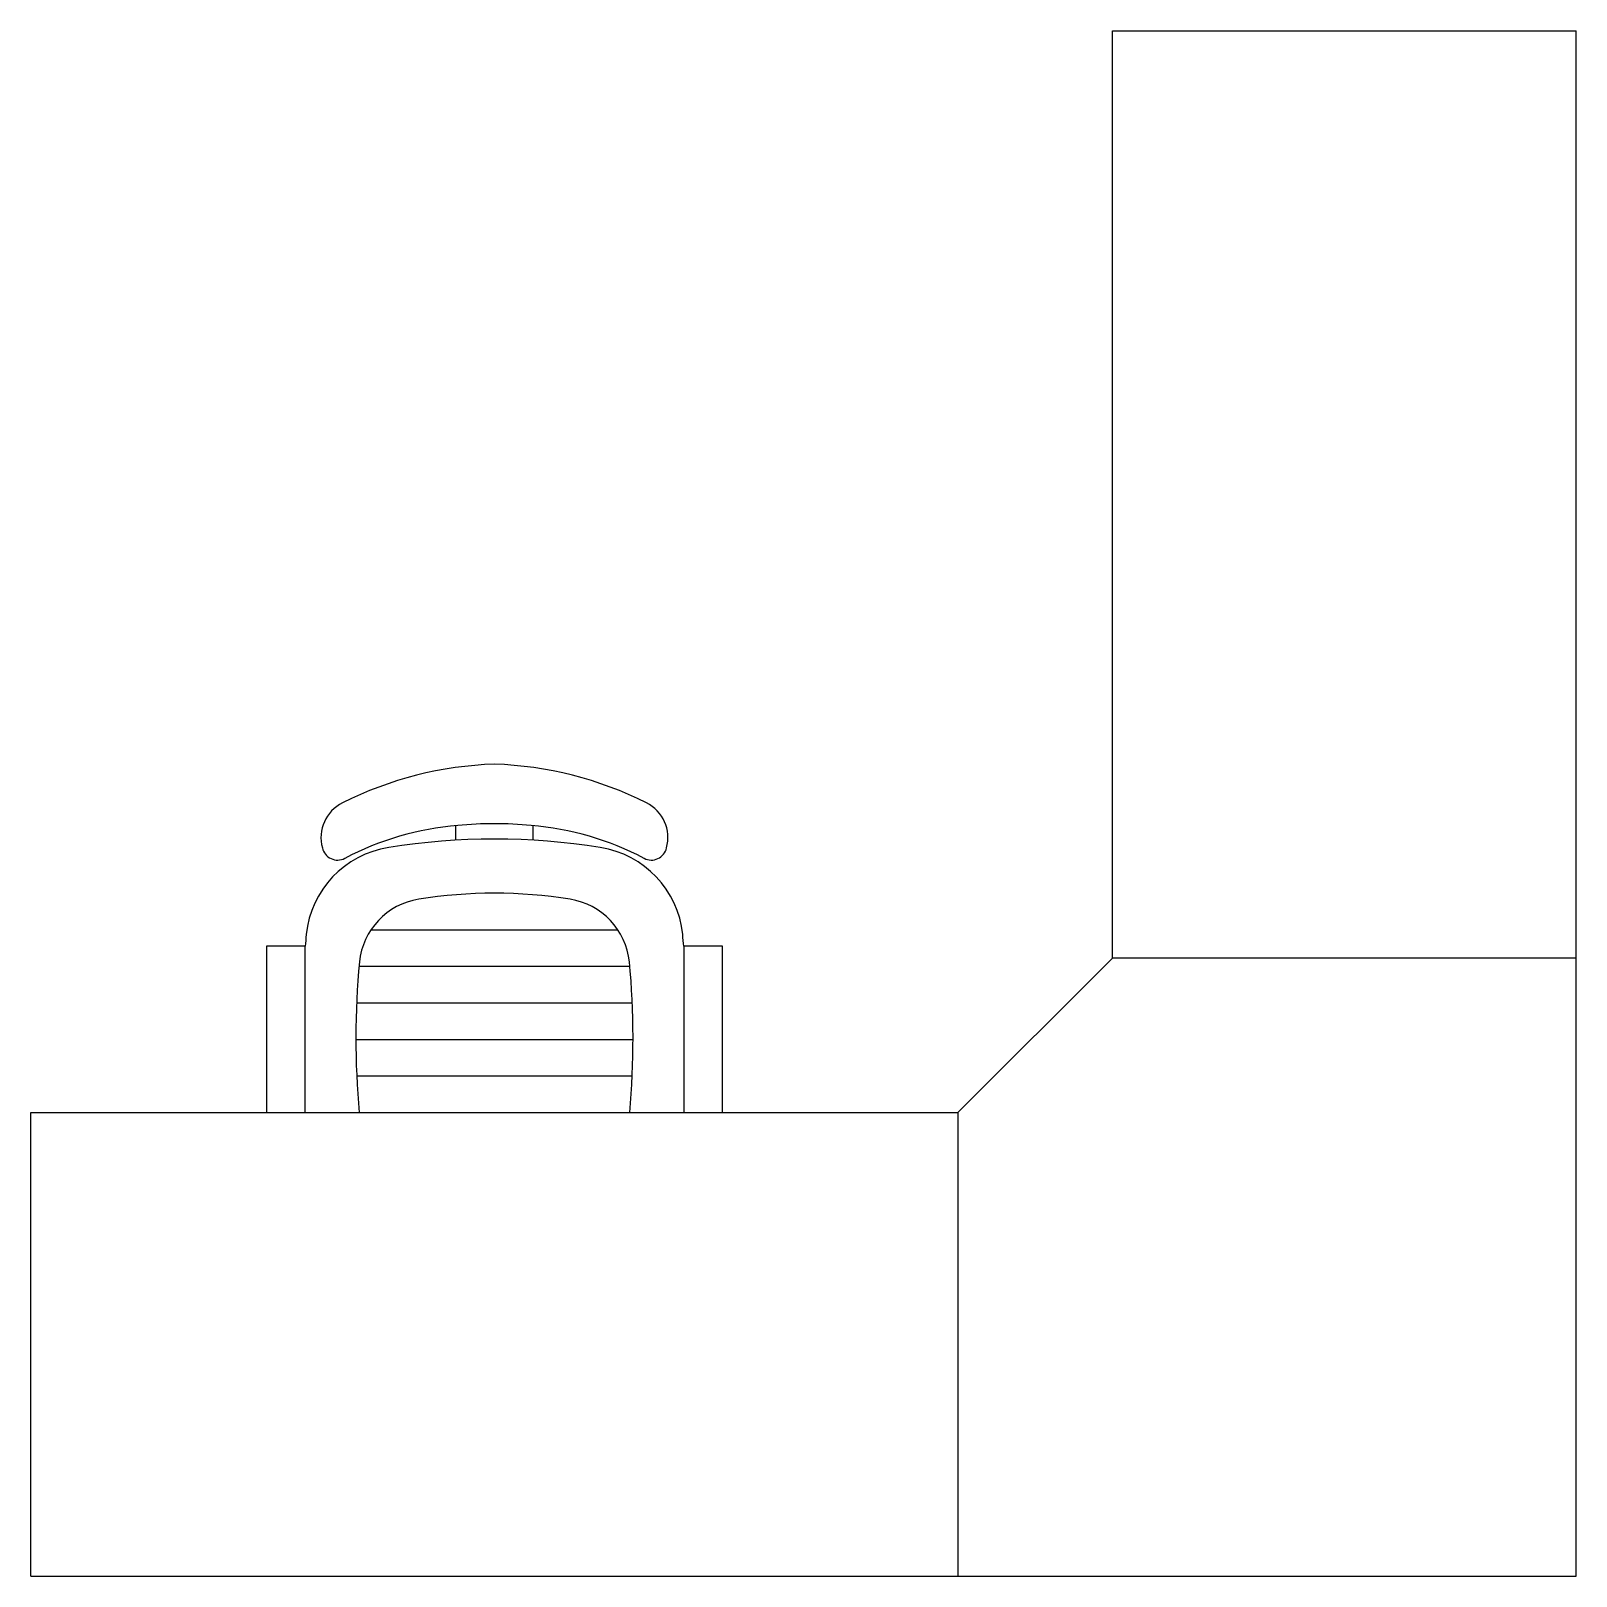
# Model space of a CAD drawing. Header units: millimetres. Extents: x -781.31 to -779.31, y 2708.24 to 2710.24.
import ezdxf

# ---------------------------------------------------------------- set-up
doc = ezdxf.new("R2010")
doc.units = ezdxf.units.MM
doc.header["$LTSCALE"] = 10
doc.layers.add('Móveis_cadeiras', color=2, linetype='Continuous')
doc.layers.add('Móveis_estações', color=2, linetype='Continuous')

msp = doc.modelspace()

# ---------------------------------------------------------------- linework, layer by layer
at = {"layer": 'Móveis_cadeiras'}
for p, q in [((-780.764, 2709.1954), (-780.764, 2709.2144)), ((-780.664, 2709.1954), (-780.664, 2709.2144))]:
    msp.add_line(p, q, dxfattribs=at)
at = {"layer": 'Móveis_cadeiras', "color": 1}
for p, q in [((-780.8737, 2709.0794), (-780.5542, 2709.0794)), ((-780.8892, 2709.0321), (-780.5387, 2709.0321)), ((-780.8923, 2708.9848), (-780.5356, 2708.9848)), ((-780.8933, 2708.9375), (-780.5346, 2708.9375)), ((-780.8922, 2708.8902), (-780.5357, 2708.8902))]:
    msp.add_line(p, q, dxfattribs=at)
at = {"layer": 'Móveis_cadeiras'}
for points in [[(-780.4913, 2709.1853, 0.35992), (-780.5173, 2709.2437, 0.10805), (-780.714, 2709.2938, 0.10805), (-780.9106, 2709.2437, 0.35992), (-780.9367, 2709.1853)], [(-780.8509, 2709.1859, 0.340817), (-780.9576, 2709.0733, 0.002688), (-780.959, 2709.058, 0.328643)], [(-780.469, 2709.058, 0.002688), (-780.4703, 2709.0733, 0.340817), (-780.577, 2709.1859, 0.07931), (-780.8509, 2709.1859, 0.340817)], [(-780.5389, 2708.8428, 0.045416), (-780.5392, 2709.0378, 0.340817), (-780.6161, 2709.1189, 0.079866), (-780.8119, 2709.1189, 0.340817), (-780.8887, 2709.0378, 0.045416), (-780.8891, 2708.8428, 0.045416)]]:
    msp.add_lwpolyline(points, format="xyb", dxfattribs=at)
for points in [[(-780.959, 2708.8428), (-780.959, 2709.058), (-781.009, 2709.058), (-781.009, 2708.8428)], [(-780.419, 2708.8428), (-780.419, 2709.058), (-780.469, 2709.058), (-780.469, 2708.8428)]]:
    msp.add_lwpolyline(points, dxfattribs=at)
for centre, radius, start, end in [((-780.7301, 2708.8339), 0.3818, 94.7148, 117.7352), ((-780.714, 2708.7215), 0.4952, 84.4899, 95.5101), ((-780.6978, 2708.8339), 0.3818, 62.2648, 85.2852), ((-780.9171, 2709.1896), 0.02, 192.3844, 297.7352), ((-780.5108, 2709.1896), 0.02, 242.2648, 347.6156)]:
    msp.add_arc(centre, radius, start, end, dxfattribs=at)
at = {"layer": 'Móveis_estações'}
for p, q in [((-779.914, 2710.2428), (-779.314, 2710.2428)), ((-779.914, 2709.0428), (-779.914, 2710.2428)), ((-779.314, 2708.2428), (-779.314, 2710.2428)), ((-780.114, 2708.8428), (-779.914, 2709.0428)), ((-779.314, 2709.0428), (-779.914, 2709.0428)), ((-781.314, 2708.8428), (-780.114, 2708.8428)), ((-781.314, 2708.2428), (-781.314, 2708.8428)), ((-780.114, 2708.8428), (-780.114, 2708.2428)), ((-781.314, 2708.2428), (-779.314, 2708.2428))]:
    msp.add_line(p, q, dxfattribs=at)

doc.saveas('drawing.dxf')
